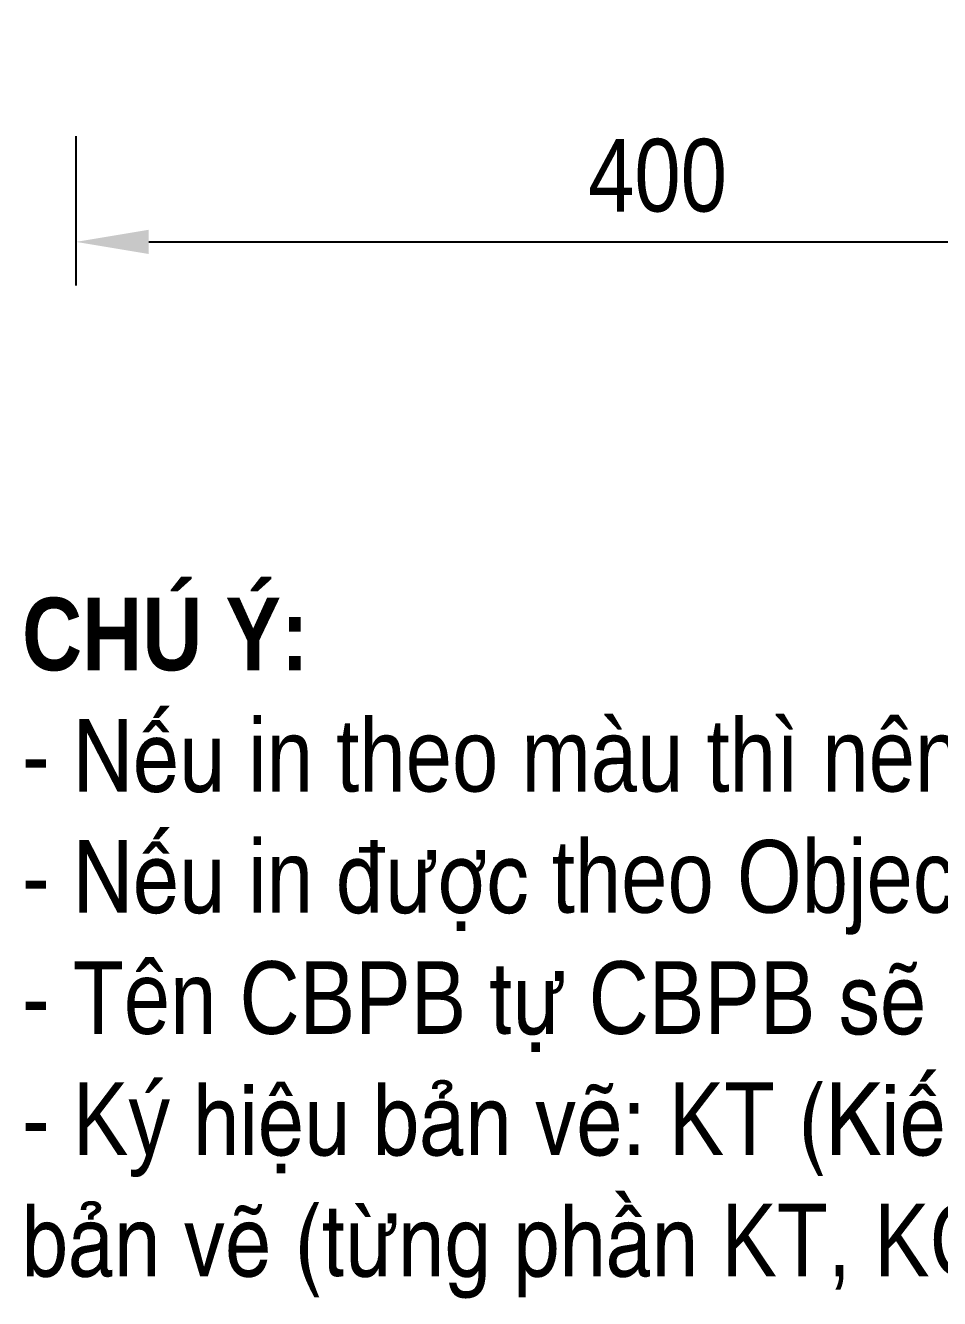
# Model space of a CAD drawing. Header units: millimetres. Extents: x 813 to 2725, y -392 to 805.
# Drawn here: x 956.8 to 1271.2, y -391.8 to 46 of the extents above; entities that cross this region are included whole.
import ezdxf

# ---------------------------------------------------------------- set-up
doc = ezdxf.new("R2010")
doc.units = ezdxf.units.MM
doc.styles.get("Standard").update_dxf_attribs({"font": 'VNI-Helve-Condense.TTF', "height": 25})
doc.dimstyles.new('ISO-25', dxfattribs={"dimtxt": 0.25, "dimasz": 25, "dimexe": 15, "dimexo": 50, "dimgap": 10, "dimtad": 1, "dimtxsty": 'Standard', "dimcen": 25, "dimadec": 0, "dimazin": 0, "dimtfac": 1, "dimtmove": 0, "dimatfit": 3, "dimfxl": 1, "dimarcsym": 0})

# ---------------------------------------------------------------- blocks, each defined once
blk = doc.blocks.new('*D11')
at = {"color": 0, "lineweight": -2, "transparency": 16777216}
for p, q in [((1374.22, 9.18), (1374.22, -43.43)), ((974.22, 7.97), (974.22, -43.43)), ((999.22, -28.43), (1349.22, -28.43))]:
    blk.add_line(p, q, dxfattribs=at)
at = {"color": 0, "transparency": 16777216}
for points in [[(999.22, -24.27), (999.22, -32.6), (974.22, -28.43)], [(1349.22, -24.27), (1349.22, -32.6), (1374.22, -28.43)]]:
    blk.add_solid(points, dxfattribs=at)
at = {"layer": 'Defpoints', "color": 0, "transparency": 16777216}
for p in [(974.22, 57.97), (1374.22, 59.18), (1374.22, -28.43)]:
    blk.add_point(p, dxfattribs=at)
at = {"color": 0, "transparency": 16777216, "insert": (1174.22, -5.67), "char_height": 25, "attachment_point": 5}
blk.add_mtext('400', dxfattribs=at)

msp = doc.modelspace()

# ---------------------------------------------------------------- texts
at = {"insert": (955.669, -150.797), "char_height": 20, "width": 1407.37677, "attachment_point": 1}
msp.add_mtext('{\\fVNI-Helve-Condense|b1|i0|c0|p2;\\H1.25x;CHUÙ YÙ:\\P\\fVNI-Helve-Condense|b0|i0|c0|p2;- Neáu in theo maøu thì neân choïn neùt cuûa logo vaø phaàn \\fVNI-Helve-Condense|b0|i1|c0|p2;Hatch \\fVNI-Helve-Condense|b0|i0|c0|p2;cuûa kyù hieäu baûn veõ laø 0.1 (maøu \\fVNI-Helve-Condense|b1|i1|c0|p2;\\C4;Cyan\\fVNI-Helve-Condense|b0|i0|c0|p2;\\C256;)\\P- Neáu in ñöôïc theo Object thì seõ ñeïp hôn.\\P- Teân CBPB töï CBPB seõ ñieàn vaøo khi chaám.\\P- Kyù hieäu baûn veõ: KT (Kieán truùc), KC (keát caáu), TC (Thi coâng),... phaàn treân laø soá TT baûn veõ, phaàn döôùi laø toång soá baûn veõ (töøng phaàn KT, KC, TC,...)}', dxfattribs=at)

# ---------------------------------------------------------------- dimensions: what is measured, and where the dimension line sits
dim = msp.add_linear_dim(base=(1374.218, -28.432), p1=(974.218, 57.969), p2=(1374.218, 59.178), dimstyle='ISO-25')
dim.commit()
dim.dimension.update_dxf_attribs({"geometry": '*D11', "text_midpoint": (1174.218, -5.666)})

doc.saveas('drawing.dxf')
